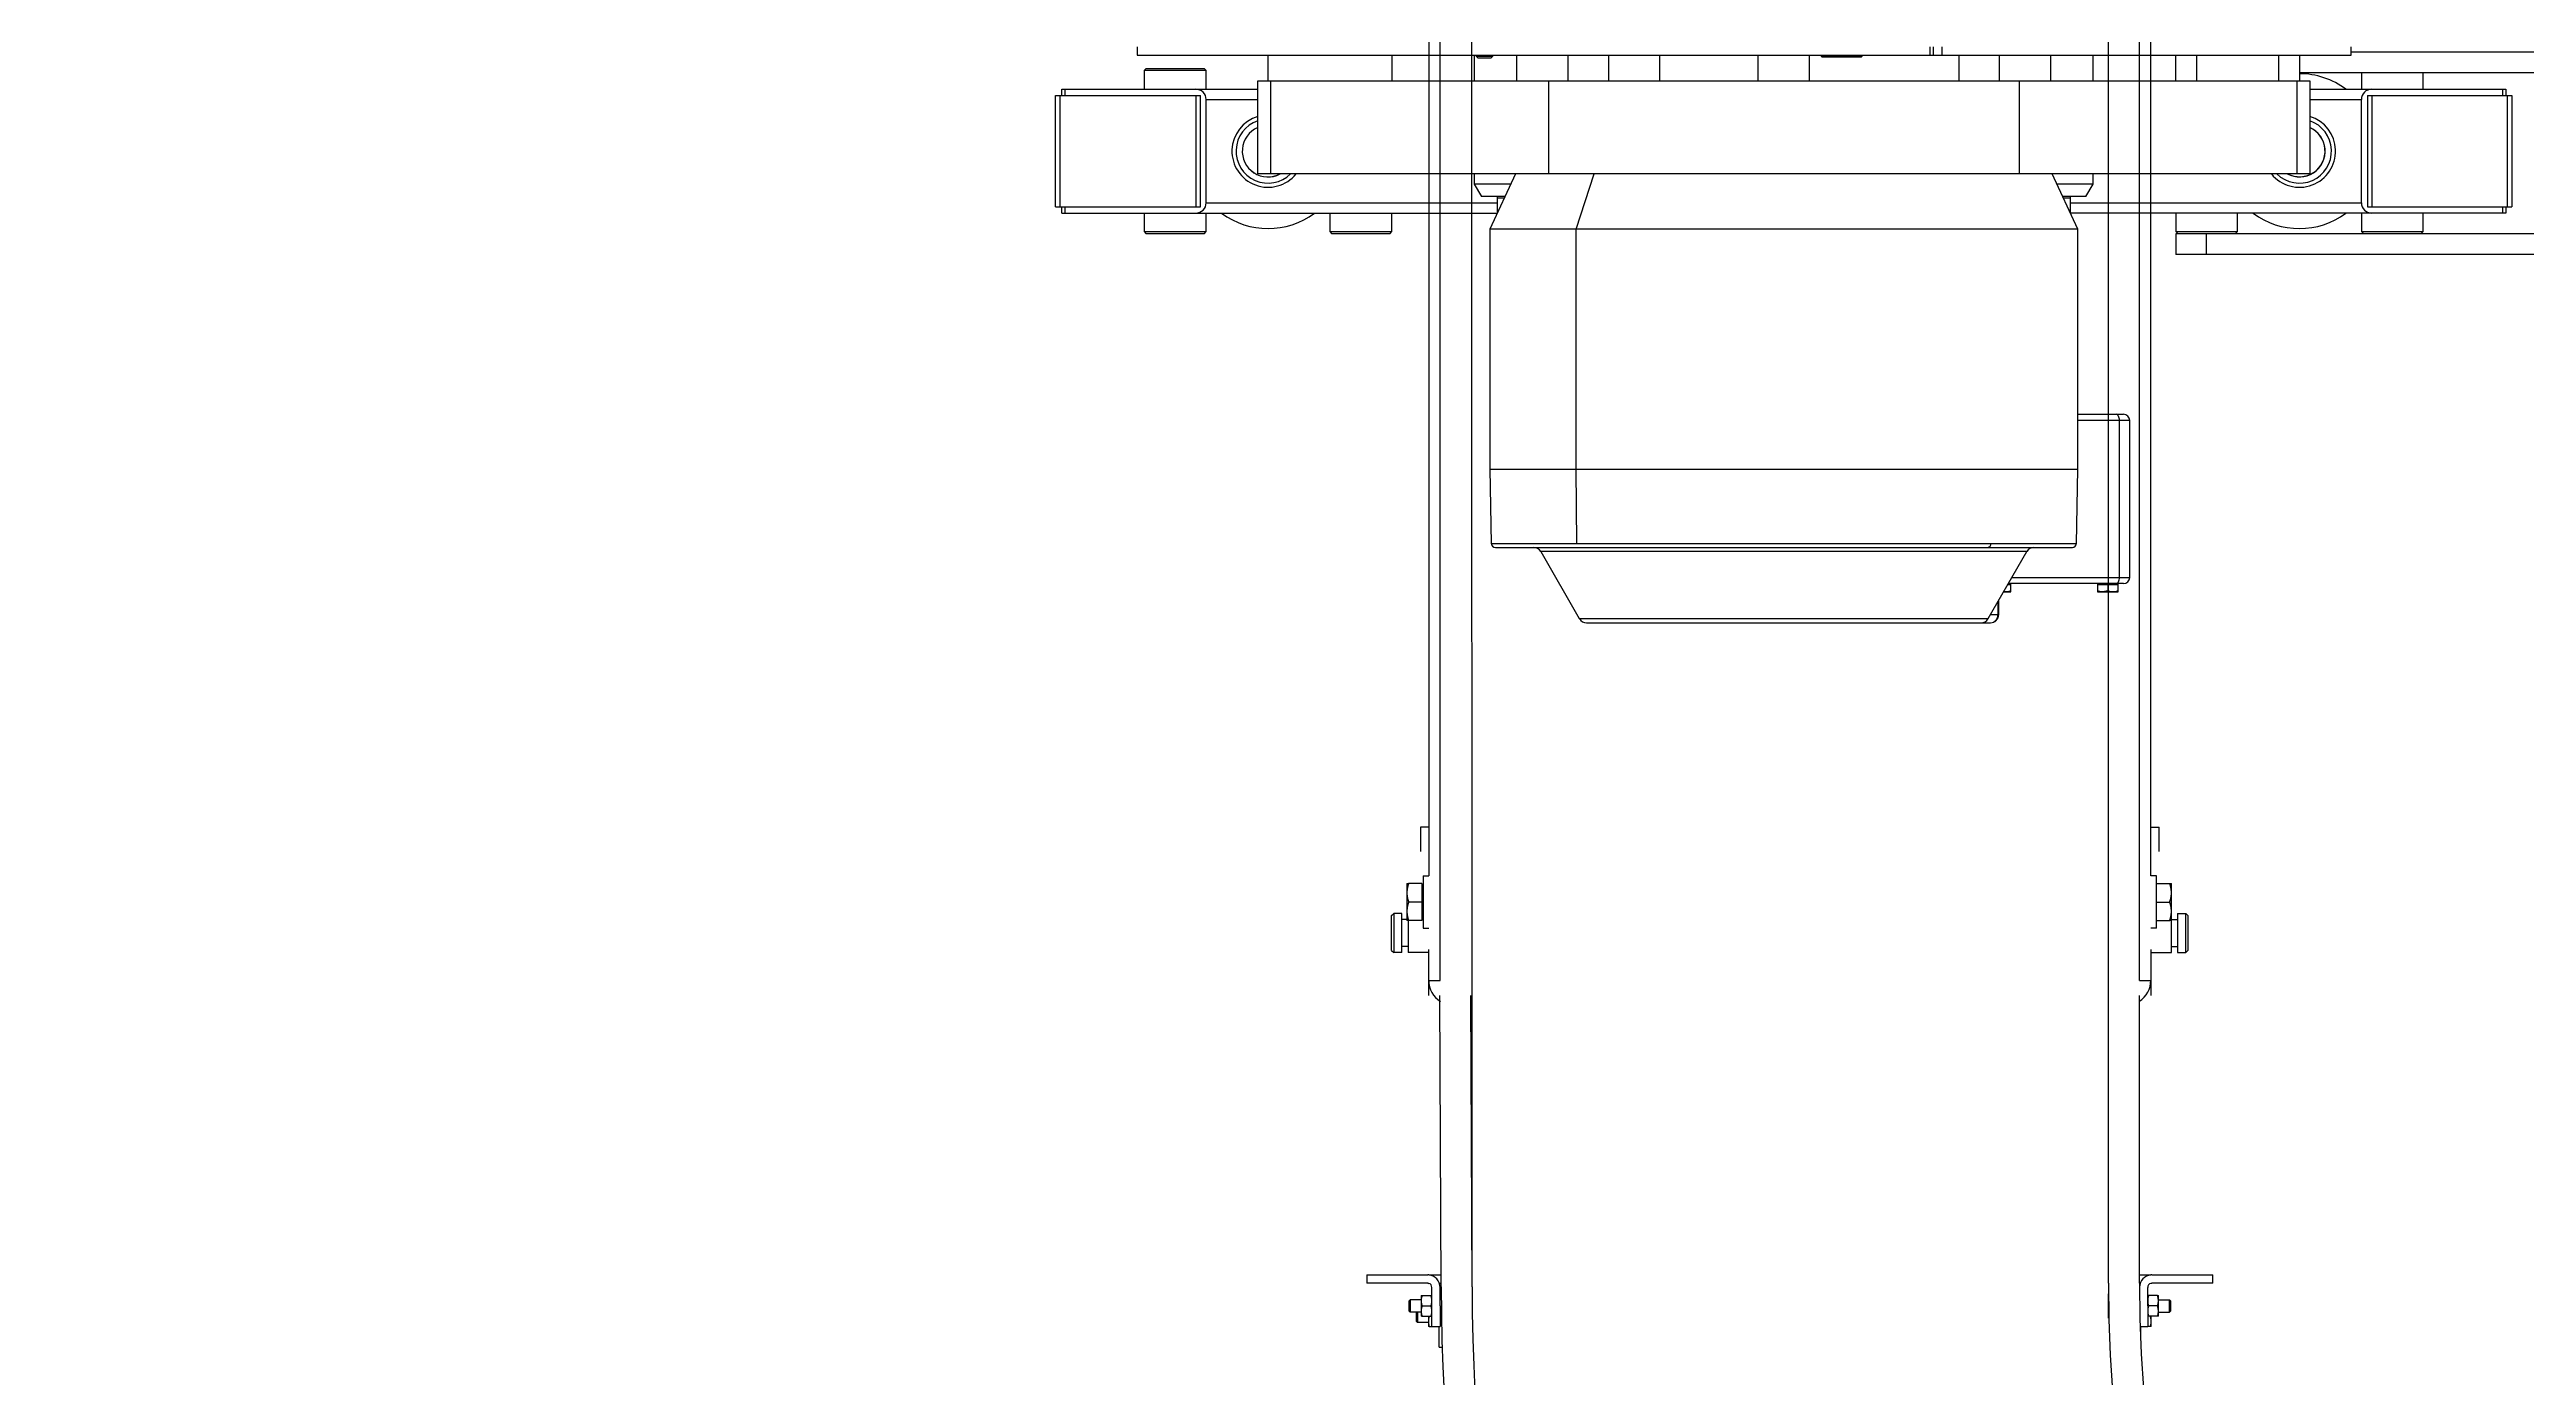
# Model space of a CAD drawing. Header units: inches. Extents: x -955375 to 106222, y -96450 to 64845.
# Drawn here: x 7084 to 8285, y 26349 to 26992 of the extents above; entities that cross this region are included whole.
import ezdxf

# ---------------------------------------------------------------- set-up
doc = ezdxf.new("R2010")
doc.units = ezdxf.units.IN
doc.header["$MEASUREMENT"] = 0
doc.linetypes.add('CONTINUA', pattern=[0])
doc.linetypes.add('SLD-Continua', pattern=[0])
doc.layers.add('ACHUTECH', color=24, linetype='Continuous', lineweight=18)
for name, color, linetype in [('DIBUJO', 2, 'Continuous'), ('P-EQUIPO NUEVO', 134, 'Continuous'), ('SP-TRANSPORTADOR_NUEVO', 102, 'SLD-Continua')]:
    doc.layers.add(name, color=color, linetype=linetype)
doc.styles.get("Standard").update_dxf_attribs({"font": 'isocp2.shx'})
doc.dimstyles.new('SUPERPEQUEÑA', dxfattribs={"dimtxt": 0.1, "dimasz": 0.05, "dimexe": 0.1, "dimexo": 0.15, "dimgap": 0.05, "dimtad": 1, "dimzin": 0, "dimdsep": 46, "dimtxsty": 'Standard', "dimblk1": 'CRUZZ', "dimblk2": 'CRUZZ', "dimsah": 1, "dimcen": 0.03, "dimse1": 1, "dimse2": 1, "dimclrd": 109, "dimclre": 4, "dimclrt": 173, "dimadec": 0, "dimazin": 0, "dimtfac": 1, "dimtix": 1, "dimtmove": 1, "dimatfit": 3, "dimldrblk": 'CRUZZ', "dimfxl": 1, "dimtolj": 1, "dimtzin": 0, "dimlwd": -1, "dimarcsym": 0})

# ---------------------------------------------------------------- blocks, each defined once
blk = doc.blocks.new('CRUZ')
at = {"layer": 'DIBUJO', "color": 7, "lineweight": -3}
for p, q in [((-0.2, 0), (0.2, 0)), ((0, 0.2), (0, -0.2))]:
    blk.add_line(p, q, dxfattribs=at)
at = {"layer": 'DIBUJO', "color": 7, "lineweight": -3, "const_width": 0.05}
blk.add_lwpolyline([(0, 0, 1), (0, 0, 1)], format="xyb", close=True, dxfattribs=at)
blk = doc.blocks.new('CRUZZ')
at = {"layer": 'DIBUJO', "color": 3, "xscale": 10, "yscale": 10, "zscale": 10}
blk.add_blockref('CRUZ', (0, 0), dxfattribs=at)
blk = doc.blocks.new('*D185')
at = {"layer": 'ACHUTECH', "color": 7, "ltscale": 500, "transparency": 16777216}
blk.add_line((5118.7, 54499.2), (5118.7, 25409.9), dxfattribs=at)
at = {"layer": 'Defpoints', "color": 0, "linetype": 'CONTINUA', "ltscale": 500, "transparency": 16777216}
for p in [(26169.2, 54499.2), (5118.7, 25409.9), (6592.2, 25409.9)]:
    blk.add_point(p, dxfattribs=at)
at = {"layer": 'ACHUTECH', "color": 7, "linetype": 'CONTINUA', "ltscale": 500, "transparency": 16777216, "xscale": 0.05, "yscale": 0.05, "zscale": 0.05}
for p, rotation in [((5118.7, 54499.2), 90), ((5118.7, 25409.9), 270)]:
    blk.add_blockref('CRUZZ', p, dxfattribs=dict(at, rotation=rotation))
at = {"layer": 'ACHUTECH', "color": 7, "linetype": 'CONTINUA', "lineweight": 13, "ltscale": 500, "transparency": 16777216, "insert": (5118.6, 39954.5), "char_height": 0.15, "attachment_point": 5, "rotation": 90}
blk.add_mtext('\\A1;29089.32', dxfattribs=at)
blk = doc.blocks.new('*D201')
at = {"layer": 'ACHUTECH', "color": 7, "ltscale": 500, "transparency": 16777216}
blk.add_line((4340.1, 59153), (4340.1, 15437.3), dxfattribs=at)
at = {"layer": 'Defpoints', "color": 0, "linetype": 'CONTINUA', "ltscale": 500, "transparency": 16777216}
for p in [(21639.1, 59153.1), (4340.1, 15437.3), (6285.4, 15437.3)]:
    blk.add_point(p, dxfattribs=at)
at = {"layer": 'ACHUTECH', "color": 7, "linetype": 'CONTINUA', "ltscale": 500, "transparency": 16777216, "xscale": 0.05, "yscale": 0.05, "zscale": 0.05}
for p, rotation in [((4340.1, 59153.1), 90), ((4340.1, 15437.3), 270)]:
    blk.add_blockref('CRUZZ', p, dxfattribs=dict(at, rotation=rotation))
at = {"layer": 'ACHUTECH', "color": 7, "linetype": 'CONTINUA', "lineweight": 13, "ltscale": 500, "transparency": 16777216, "insert": (4340, 37295.2), "char_height": 0.15, "attachment_point": 5, "rotation": 90}
blk.add_mtext('\\A1;43715.81', dxfattribs=at)
blk = doc.blocks.new('tr-55')
for p, q in [((123127.8, 12188.2), (123127.8, 12185.7)), ((123128.2, 12188.2), (123129.5, 12188.2)), ((123133.2, 12188.2), (123129.5, 12188.2)), ((123129.5, 12178.2), (123129.5, 12188.2)), ((123133, 12188.2), (123133, 12193)), ((123473, 12198.2), (123471.5, 12198.2)), ((123472.5, 12178.2), (123472.5, 12188.2)), ((123476.5, 12188.2), (123472.5, 12188.2)), ((123473, 12198.2), (123473, 12188.2)), ((123476.5, 12188.2), (123476.5, 12178.2)), ((123477.8, 12188.2), (123476.5, 12188.2)), ((123478.2, 12185.7), (123478.2, 12188.2)), ((123118.5, 12180.7), (123119, 12181.2)), ((123118.5, 12175.7), (123118.5, 12180.7)), ((123118.5, 12175.7), (123119, 12175.2)), ((123124.3, 12181.2), (123119, 12181.2)), ((123119, 12181.2), (123119, 12175.2)), ((123124.3, 12175.2), (123119, 12175.2)), ((123124.3, 12183.2), (123124.3, 12180.7)), ((123124.3, 12180.7), (123124.3, 12175.7)), ((123124.3, 12175.7), (123124.3, 12173.2)), ((123124.7, 12183.2), (123129.1, 12183.2)), ((123124.7, 12178.2), (123129.1, 12178.2)), ((123127.8, 12185.7), (123127.8, 12183.2)), ((123129.5, 12178.2), (123129.5, 12169.2)), ((123148.5, 12184.1), (123148.3, 12184.1)), ((123148.5, 12184.1), (123148.5, 12172.4)), ((123471.9, 12181.2), (123472.5, 12181.2)), ((123472, 12175.2), (123472.5, 12175.2)), ((123472.5, 12178.2), (123472.5, 12169.2)), ((123476.5, 12178.2), (123476.5, 12169.2)), ((123481.3, 12183.2), (123476.9, 12183.2)), ((123481.3, 12178.2), (123476.9, 12178.2)), ((123478.2, 12186.2), (123483.5, 12186.2)), ((123478.2, 12183.2), (123478.2, 12185.7)), ((123481.7, 12180.7), (123481.7, 12183.2)), ((123481.7, 12181.2), (123487, 12181.2)), ((123481.7, 12175.7), (123481.7, 12180.7)), ((123481.7, 12173.2), (123481.7, 12175.7)), ((123481.7, 12175.2), (123487, 12175.2)), ((123483.5, 12181.2), (123483.5, 12186.2)), ((123484, 12185.7), (123483.5, 12186.2)), ((123484, 12185.7), (123484, 12181.2)), ((123487, 12175.2), (123487, 12181.2)), ((123487.5, 12180.7), (123487, 12181.2)), ((123487.5, 12175.7), (123487, 12175.2)), ((123487.5, 12180.7), (123487.5, 12175.7)), ((123098, 12167.2), (123098, 12163.2)), ((123098, 12167.2), (123127.5, 12167.2)), ((123127.5, 12163.2), (123098, 12163.2)), ((123124.7, 12173.2), (123129.1, 12173.2)), ((123127.5, 12163.2), (123128, 12163.2)), ((123133.5, 12163.2), (123128, 12163.2)), ((123133.5, 12167.2), (123133.2, 12167.2)), ((123133.5, 12167.2), (123133.5, 12027.8)), ((123148.5, 12172.4), (123148.5, 12172.4)), ((123148.5, 12167.2), (123148.5, 12027.8)), ((123148.5, 12167.2), (123148.5, 6551.8)), ((123457, 12168.9), (123457.6, 12027.8)), ((123457, 12168.9), (123458, 6488.5)), ((123472, 12168.9), (123472.6, 12027.8)), ((123472.8, 12167.2), (123472, 12167.2)), ((123478, 12163.2), (123472, 12163.2)), ((123481.3, 12173.2), (123476.9, 12173.2)), ((123478, 12163.2), (123478.5, 12163.2)), ((123478.5, 12167.2), (123508, 12167.2)), ((123508, 12163.2), (123478.5, 12163.2)), ((123508, 12163.2), (123508, 12167.2)), ((123128, 12005.5), (123128, 12027.8)), ((123128, 12005.5), (123128, 12020.5)), ((123133.5, 12020.5), (123128, 12020.5)), ((123133.5, 12020.5), (123133.5, 6551.8)), ((123478, 12020.5), (123472.4, 12020.5)), ((123472.4, 12020.5), (123473, 6488.5)), ((123478, 12027.8), (123478, 12005.5)), ((123478, 12020.5), (123478, 12005.5)), ((123110, 12006), (123111, 12007)), ((123110, 11989), (123110, 12006)), ((123111, 12007), (123111, 11988)), ((123115, 12007), (123111, 12007)), ((123115, 11988), (123115, 12007)), ((123118, 12004), (123115, 12004)), ((123118, 12007), (123118, 11988)), ((123128, 12007), (123118, 12007)), ((123125.2, 11995.2), (123125.2, 11969.8)), ((123125.2, 11995.2), (123128, 11995.2)), ((123478, 12007), (123488, 12007)), ((123480.8, 11995.2), (123478, 11995.2)), ((123480.8, 11969.8), (123480.8, 11995.2)), ((123488, 11991.5), (123488, 12007)), ((123488, 12004), (123491, 12004)), ((123491, 12007), (123491, 11988)), ((123491, 12007), (123495, 12007)), ((123495, 11988), (123495, 12007)), ((123496, 12006), (123495, 12007)), ((123496, 12006), (123496, 11989)), ((123110, 11989), (123111, 11988)), ((123115, 11988), (123111, 11988)), ((123118, 11991), (123115, 11991)), ((123118, 11991.5), (123118, 11987)), ((123118, 11988), (123118, 11988)), ((123118, 11987), (123118, 11978)), ((123125.2, 11991.5), (123118.8, 11991.5)), ((123481.4, 11990.8), (123480.8, 11990.8)), ((123481.4, 11991.5), (123487.8, 11991.5)), ((123481.4, 11982.5), (123481.4, 11991.5)), ((123488.6, 11987), (123488.6, 11991.5)), ((123488.6, 11991), (123491, 11991)), ((123488.6, 11978), (123488.6, 11987)), ((123491, 11988), (123495, 11988)), ((123496, 11989), (123495, 11988)), ((123118, 11978), (123118, 11973.5)), ((123125.2, 11982.5), (123118.8, 11982.5)), ((123125.2, 11973.5), (123118.8, 11973.5)), ((123481.4, 11974.2), (123480.8, 11974.2)), ((123481.4, 11982.5), (123487.8, 11982.5)), ((123481.4, 11973.5), (123481.4, 11982.5)), ((123481.4, 11973.5), (123487.8, 11973.5)), ((123488.6, 11973.5), (123488.6, 11978)), ((123125.2, 11969.8), (123128, 11969.8)), ((123128, 11969.8), (123128, 6541.8)), ((123478, 6541.8), (123478, 11969.8)), ((123480.8, 11969.8), (123478, 11969.8)), ((123124, 11958), (123124, 11946.3)), ((123482, 11946.3), (123482, 11958)), ((123128, 11946.3), (123124, 11946.3)), ((123478, 11946.3), (123482, 11946.3))]:
    blk.add_line(p, q)
for centre, radius, start, end in [((122470, 12167.2), 1002, 0.0974, 90.0974), ((122470, 12167.2), 987, 0.0974, 90.0974), ((122470, 12167.2), 678.5, 0, 90), ((122470, 12167.2), 663.5, 0, 90), ((123127.5, 12169.2), 2, 284.4775, 0), ((123127.5, 12169.2), 6, 274.7802, 358.3415), ((123478.5, 12169.2), 6, 180, 265.2198), ((123478.5, 12169.2), 2, 180, 255.5225), ((123140, 12020.5), 12, 122.7972, 180), ((123466, 12020.5), 12, 0, 58.081)]:
    blk.add_arc(centre, radius, start, end)
for points in [[(123128.2, 12188.2), (123127.8, 12186.9), (123127.8, 12185.7)], [(123127.8, 12188.2), (123127.8, 12188.2), (123128.2, 12188.2)], [(123477.8, 12188.2), (123478.2, 12188.2), (123478.2, 12188.2)], [(123478.2, 12185.7), (123478.2, 12186.9), (123477.8, 12188.2)], [(123124.7, 12183.2), (123124.3, 12181.9), (123124.3, 12180.7)], [(123124.3, 12183.2), (123124.3, 12183.2), (123124.7, 12183.2)], [(123124.3, 12180.7), (123124.3, 12179.5), (123124.7, 12178.2)], [(123124.7, 12178.2), (123124.3, 12176.9), (123124.3, 12175.7)], [(123124.3, 12175.7), (123124.3, 12174.5), (123124.7, 12173.2)], [(123127.8, 12185.7), (123127.8, 12184.5), (123128.2, 12183.2)], [(123129.5, 12180.7), (123129.5, 12181.9), (123129.1, 12183.2)], [(123129.1, 12183.2), (123129.5, 12183.2), (123129.5, 12183.2)], [(123129.1, 12178.2), (123129.5, 12179.5), (123129.5, 12180.7)], [(123129.5, 12175.7), (123129.5, 12176.9), (123129.1, 12178.2)], [(123129.1, 12173.2), (123129.5, 12174.5), (123129.5, 12175.7)], [(123476.5, 12183.2), (123476.5, 12183.2), (123476.9, 12183.2)], [(123476.9, 12183.2), (123476.5, 12181.9), (123476.5, 12180.7)], [(123476.5, 12180.7), (123476.5, 12179.5), (123476.9, 12178.2)], [(123476.9, 12178.2), (123476.5, 12176.9), (123476.5, 12175.7)], [(123476.5, 12175.7), (123476.5, 12174.5), (123476.9, 12173.2)], [(123477.8, 12183.2), (123478.2, 12184.5), (123478.2, 12185.7)], [(123481.3, 12183.2), (123481.7, 12183.2), (123481.7, 12183.2)], [(123481.7, 12180.7), (123481.7, 12181.9), (123481.3, 12183.2)], [(123481.3, 12178.2), (123481.7, 12179.5), (123481.7, 12180.7)], [(123481.7, 12175.7), (123481.7, 12176.9), (123481.3, 12178.2)], [(123481.3, 12173.2), (123481.7, 12174.5), (123481.7, 12175.7)], [(123124.7, 12173.2), (123124.3, 12173.2), (123124.3, 12173.2)], [(123129.5, 12173.2), (123129.5, 12173.2), (123129.1, 12173.2)], [(123476.9, 12173.2), (123476.5, 12173.2), (123476.5, 12173.2)], [(123481.7, 12173.2), (123481.7, 12173.2), (123481.3, 12173.2)], [(123118, 11991.5), (123118, 11991.5), (123118.8, 11991.5)], [(123118.8, 11991.5), (123118, 11989.1), (123118, 11987)], [(123118, 11987), (123118, 11984.9), (123118.8, 11982.5)], [(123488.6, 11987), (123488.6, 11989.1), (123487.8, 11991.5)], [(123487.8, 11991.5), (123488.6, 11991.5), (123488.6, 11991.5)], [(123487.8, 11982.5), (123488.6, 11984.9), (123488.6, 11987)], [(123118.8, 11982.5), (123118, 11980.1), (123118, 11978)], [(123118, 11978), (123118, 11975.9), (123118.8, 11973.5)], [(123118.8, 11973.5), (123118, 11973.5), (123118, 11973.5)], [(123488.6, 11978), (123488.6, 11980.1), (123487.8, 11982.5)], [(123487.8, 11973.5), (123488.6, 11975.9), (123488.6, 11978)], [(123488.6, 11973.5), (123488.6, 11973.5), (123487.8, 11973.5)]]:
    blk.add_rational_spline(points, [1, 1.0379548493, 1], degree=2)
for points in [[(123128, 12167.3), (123127.8, 12167.2), (123127.7, 12167.2), (123127.5, 12167.2)], [(123127.5, 12163.2), (123127.7, 12163.2), (123127.8, 12163.2), (123128, 12163.2)], [(123478.5, 12167.2), (123478.3, 12167.2), (123478.2, 12167.2), (123478, 12167.3)], [(123478, 12163.2), (123478.2, 12163.2), (123478.3, 12163.2), (123478.5, 12163.2)]]:
    blk.add_open_spline(points, degree=3)
blk = doc.blocks.new('termoformadora 2')
for p, q in [((141251.1, -8688.4), (141232.3, -8720.9)), ((141246, -8690.3), (141245.9, -8697.3)), ((141249.9, -8690.4), (141246.5, -8690.4)), ((141246.5, -8696.4), (141246.5, -8690.4)), ((141254.5, -8686.4), (141250, -8686.4)), ((141449.3, -8688.4), (141251.1, -8688.4)), ((141468, -8720.9), (141449.3, -8688.4)), ((141198.1, -8701.4), (141188.1, -8701.4)), ((141188.1, -8701.8), (141188.1, -8705.4)), ((141198.1, -8704.9), (141188.1, -8704.9)), ((141193.1, -8701.8), (141195.6, -8701.4)), ((141193.1, -8704.9), (141193.1, -8701.8)), ((141198.1, -8705.4), (141198.1, -8701.4)), ((141243.6, -8701.4), (141240.1, -8701.4)), ((141240.1, -8701.8), (141240.1, -8705.4)), ((141241.6, -8704.9), (141240.1, -8704.9)), ((141182.5, -8708.4), (141182.5, -8784.4)), ((141239.5, -8708.4), (141182.5, -8708.4)), ((141185.5, -8705.4), (141241.3, -8705.4)), ((141187.6, -8707.2), (141187.5, -8707.8)), ((141187.5, -8707.8), (141187.5, -8708.4)), ((141187.5, -8708.4), (141187.5, -8784.4)), ((141187.8, -8706.7), (141187.6, -8707.2)), ((141187.9, -8706.2), (141187.8, -8706.7)), ((141188.2, -8705.9), (141187.9, -8706.2)), ((141188.4, -8705.6), (141188.2, -8705.9)), ((141188.7, -8705.4), (141188.4, -8705.6)), ((141189, -8705.4), (141188.7, -8705.4)), ((141208.3, -8724.8), (141207.7, -8760.9)), ((141492, -8724.8), (141208.3, -8724.8)), ((141232.3, -8720.9), (141468, -8720.9)), ((141450.5, -8724.8), (141450.9, -8760.9)), ((141492.7, -8760.9), (141492, -8724.8)), ((141207.7, -8760.9), (141207.7, -8877.1)), ((141492.7, -8760.9), (141207.7, -8760.9)), ((141450.9, -8760.9), (141450.9, -8877.1)), ((141492.7, -8877.1), (141492.7, -8760.9)), ((141182.5, -8784.4), (141207.7, -8784.4)), ((141207.7, -8787.4), (141185.5, -8787.4)), ((141187.5, -8784.4), (141187.5, -8785)), ((141187.5, -8785), (141187.6, -8785.5)), ((141187.6, -8785.5), (141187.8, -8786)), ((141187.8, -8786), (141187.9, -8786.5)), ((141187.9, -8786.5), (141188.2, -8786.9)), ((141188.2, -8786.9), (141188.4, -8787.1)), ((141188.4, -8787.1), (141188.7, -8787.3)), ((141188.7, -8787.3), (141189, -8787.4)), ((140820.2, -8864.9), (141160.2, -8864.9)), ((141145.2, -8864.9), (141145.2, -8874.9)), ((141160.2, -8874.9), (141160.2, -8864.9)), ((140820.2, -8874.9), (141160.2, -8874.9)), ((141000.2, -8887.9), (141000.2, -8884.9)), ((141000.2, -8884.9), (141211.3, -8884.9)), ((141001.6, -8884.9), (141001.6, -8887.9)), ((141041.2, -8874.9), (141040.2, -8875.9)), ((141040.2, -8875.9), (141040.2, -8884.9)), ((141070.2, -8875.9), (141040.2, -8875.9)), ((141070.2, -8875.9), (141069.2, -8874.9)), ((141070.2, -8884.9), (141070.2, -8875.9)), ((141131.2, -8874.9), (141130.2, -8875.9)), ((141130.2, -8875.9), (141130.2, -8884.9)), ((141160.2, -8875.9), (141130.2, -8875.9)), ((141160.2, -8875.9), (141159.2, -8874.9)), ((141160.2, -8884.9), (141160.2, -8875.9)), ((141207.7, -8877.1), (141220.1, -8903.9)), ((141207.7, -8877.1), (141492.7, -8877.1)), ((141450.9, -8877.1), (141442.1, -8903.9)), ((141480.2, -8903.9), (141492.7, -8877.1)), ((141700.2, -8884.9), (141489.1, -8884.9)), ((141541.2, -8874.9), (141540.2, -8875.9)), ((141540.2, -8875.9), (141540.2, -8884.9)), ((141570.2, -8875.9), (141540.2, -8875.9)), ((141541.2, -8874.9), (141569.2, -8874.9)), ((141570.2, -8875.9), (141569.2, -8874.9)), ((141570.2, -8884.9), (141570.2, -8875.9)), ((141631.2, -8874.9), (141630.2, -8875.9)), ((141630.2, -8875.9), (141630.2, -8884.9)), ((141660.2, -8875.9), (141630.2, -8875.9)), ((141631.2, -8874.9), (141659.2, -8874.9)), ((141660.2, -8875.9), (141659.2, -8874.9)), ((141660.2, -8884.9), (141660.2, -8875.9)), ((141698.7, -8887.9), (141698.7, -8884.9)), ((141700.2, -8884.9), (141700.2, -8887.9)), ((140997.2, -8941.9), (140997.2, -8887.9)), ((141067.3, -8887.9), (140997.2, -8887.9)), ((140999.5, -8941.9), (140999.5, -8887.9)), ((141065.2, -8941.9), (141065.2, -8887.9)), ((141067.3, -8941.9), (141067.3, -8887.9)), ((141070.2, -8889.9), (141070.2, -8939.9)), ((141211.2, -8889.9), (141070.2, -8889.9)), ((141203.7, -8892.9), (141200.2, -8898.9)), ((141203.7, -8892.9), (141215, -8892.9)), ((141211.2, -8885.4), (141211.5, -8885.4)), ((141211.2, -8886.2), (141211.8, -8886)), ((141211.2, -8886.2), (141211.2, -8892.9)), ((141214.7, -8892.3), (141211.2, -8892.3)), ((141485.3, -8892.9), (141496.7, -8892.9)), ((141489.2, -8892.3), (141485.6, -8892.3)), ((141488.5, -8886), (141489.2, -8886.2)), ((141489.2, -8885.4), (141488.8, -8885.4)), ((141489.2, -8892.9), (141489.2, -8886.2)), ((141630.2, -8889.9), (141489.2, -8889.9)), ((141500.2, -8898.9), (141496.7, -8892.9)), ((141630.2, -8889.9), (141630.2, -8939.9)), ((141633, -8887.9), (141633, -8941.9)), ((141703.2, -8887.9), (141633, -8887.9)), ((141635.1, -8887.9), (141635.1, -8941.9)), ((141700.9, -8887.9), (141700.9, -8941.9)), ((141703.2, -8887.9), (141703.2, -8941.9)), ((141095.2, -8948.9), (141095.2, -8903.9)), ((141095.2, -8903.9), (141605.2, -8903.9)), ((141101.3, -8903.9), (141101.3, -8948.9)), ((141200.2, -8898.9), (141200.2, -8903.9)), ((141200.2, -8898.9), (141217.8, -8898.9)), ((141236.1, -8948.9), (141236.1, -8903.9)), ((141464.2, -8948.9), (141464.2, -8903.9)), ((141482.5, -8898.9), (141500.2, -8898.9)), ((141500.2, -8903.9), (141500.2, -8898.9)), ((141599, -8948.9), (141599, -8903.9)), ((141605.2, -8903.9), (141605.2, -8948.9)), ((141067.3, -8941.9), (140997.2, -8941.9)), ((141000.2, -8944.9), (141000.2, -8941.9)), ((141095.2, -8944.9), (141000.2, -8944.9)), ((141001.6, -8941.9), (141001.6, -8944.9)), ((141040.2, -8944.9), (141040.2, -8952.9)), ((141095.2, -8939.9), (141070.2, -8939.9)), ((141070.2, -8952.9), (141070.2, -8944.9)), ((141630.2, -8939.9), (141605.2, -8939.9)), ((141700.2, -8944.9), (141605.2, -8944.9)), ((141630.2, -8944.9), (141630.2, -8953.9)), ((141703.2, -8941.9), (141633, -8941.9)), ((141660.2, -8953.9), (141660.2, -8944.9)), ((141698.7, -8944.9), (141698.7, -8941.9)), ((141700.2, -8941.9), (141700.2, -8944.9)), ((140880.2, -8952.9), (141100.2, -8952.9)), ((141605.2, -8948.9), (141095.2, -8948.9)), ((141100.2, -8961.4), (141100.2, -8948.9)), ((141110.2, -8948.9), (141110.2, -8961.4)), ((141150.2, -8961.4), (141150.2, -8948.9)), ((141160.2, -8948.9), (141160.2, -8961.4)), ((141200.2, -8948.9), (141200.2, -8961.4)), ((141220.7, -8948.9), (141220.7, -8961.4)), ((141245.7, -8961.4), (141245.7, -8948.9)), ((141265.2, -8948.9), (141265.2, -8961.4)), ((141337.7, -8948.9), (141337.7, -8961.4)), ((141362.7, -8961.4), (141362.7, -8948.9)), ((141410.3, -8948.9), (141410.3, -8961.4)), ((141435.2, -8961.4), (141435.2, -8948.9)), ((141454.7, -8948.9), (141454.7, -8961.4)), ((141479.7, -8961.4), (141479.7, -8948.9)), ((141500.2, -8961.4), (141500.2, -8948.9)), ((141540.2, -8961.4), (141540.2, -8948.9)), ((141600.2, -8948.9), (141600.2, -8961.4)), ((141630.2, -8953.9), (141631.2, -8954.9)), ((141630.2, -8953.9), (141660.2, -8953.9)), ((141659.2, -8954.9), (141631.2, -8954.9)), ((141659.2, -8954.9), (141660.2, -8953.9)), ((140943.7, -8962.9), (141075.2, -8962.9)), ((141075.2, -8961.4), (141075.2, -8965.4)), ((141663.7, -8961.4), (141075.2, -8961.4)), ((141273.6, -8965.4), (141273.6, -8961.4)), ((141277.6, -8961.4), (141277.6, -8965.4)), ((141279.3, -8961.4), (141279.3, -8965.4)), ((141312.7, -8960.4), (141312.2, -8960.9)), ((141312.2, -8960.9), (141312.2, -8961.4)), ((141332.1, -8960.9), (141312.2, -8960.9)), ((141312.7, -8960.4), (141331.6, -8960.4)), ((141332.1, -8960.9), (141331.6, -8960.4)), ((141332.1, -8961.4), (141332.1, -8960.9)), ((141492.1, -8960.1), (141491.3, -8960.9)), ((141491.3, -8960.9), (141491.3, -8961.4)), ((141499.3, -8960.9), (141491.3, -8960.9)), ((141498.5, -8960.1), (141492.1, -8960.1)), ((141499.3, -8960.9), (141498.5, -8960.1)), ((141499.3, -8961.4), (141499.3, -8960.9)), ((141663.7, -8965.4), (141663.7, -8961.4))]:
    blk.add_line(p, q)
for centre, radius, start, end in [((141250, -8690.4), 4, 90, 179.7412), ((141246.4, -8685.1), 5.3, 265.1702, 270.9691), ((141250.2, -8690.1), 3.76, 94.403, 183.8103), ((141254.6, -8690.4), 4, 90, 150), ((141445.8, -8690.4), 4, 30, 90), ((141185.5, -8708.4), 3, 90, 180), ((141210.3, -8724.9), 2, 90, 179), ((141228.9, -8718.9), 4, 270, 330), ((141251.6, -8724.6), 1.77, 101.2254, 187.2965), ((141471.5, -8718.9), 4, 210, 270), ((141490, -8724.9), 2, 1, 90), ((141185.5, -8784.4), 3, 180, 270), ((141065.2, -8889.9), 5, 0, 90), ((141100.2, -8914.9), 37.5, 53.1301, 126.8699), ((141600.2, -8914.9), 37.5, 53.1301, 126.8699), ((141635.2, -8889.9), 5, 90, 180), ((141100.2, -8914.9), 17.5, 38.9448, 253.3984), ((141100.2, -8914.9), 15.5, 45.2087, 251.1809), ((141100.2, -8914.9), 12.4, 62.0717, 246.3214), ((141100.2, -8914.9), 12.5, 61.6424, 246.4218), ((141600.2, -8914.9), 17.5, 286.6015, 141.0552), ((141600.2, -8914.9), 15.5, 288.8191, 134.7913), ((141600.2, -8914.9), 12.5, 293.5782, 118.3576), ((141600.2, -8914.9), 12.5, 293.6786, 117.9283), ((141065.2, -8939.9), 5, 270, 0), ((141100.2, -8914.9), 37.5, 233.1301, 270), ((141635.2, -8939.9), 5, 180, 270)]:
    blk.add_arc(centre, radius, start, end)
for points, knots in [([(141445.7, -8686.4), (141445.6, -8686.4), (141445.5, -8686.4), (141443.7, -8686.4), (141440.6, -8686.4), (141436.3, -8686.4), (141431, -8686.4), (141424.9, -8686.4), (141418.5, -8686.4), (141412.2, -8686.4), (141406, -8686.4), (141399.3, -8686.4), (141391.3, -8686.4), (141381.9, -8686.4), (141371.1, -8686.4), (141359.9, -8686.4), (141348.6, -8686.4), (141337.4, -8686.4), (141326.5, -8686.4), (141316.2, -8686.4), (141306.5, -8686.4), (141298.3, -8686.4), (141291.3, -8686.4), (141285.3, -8686.4), (141279.6, -8686.4), (141273.7, -8686.4), (141268, -8686.4), (141262.8, -8686.4), (141258.8, -8686.4), (141256, -8686.4), (141254.6, -8686.4), (141254.7, -8686.4), (141254.7, -8686.4)], [0, 0, 0, 0, 0.032416, 0.070049, 0.107422, 0.144472, 0.18041, 0.215601, 0.24999, 0.275795, 0.301598, 0.328566, 0.355533, 0.392583, 0.429956, 0.467588, 0.505221, 0.542594, 0.579643, 0.615582, 0.650773, 0.685162, 0.710967, 0.73677, 0.763738, 0.790704, 0.827755, 0.865128, 0.90276, 0.940392, 0.977766, 1, 1, 1, 1]), ([(141188.1, -8701.8), (141188.3, -8701.8), (141189.1, -8701.5), (141190, -8701.4), (141190.6, -8701.4)], [0, 0, 0, 0, 0.21101, 1, 1, 1, 1]), ([(141188.1, -8701.4), (141188.1, -8701.4), (141188.1, -8701.4), (141188.1, -8701.6), (141188.1, -8701.8)], [0, 0, 0, 0, 0.070205, 1, 1, 1, 1]), ([(141190.6, -8701.4), (141190.8, -8701.4), (141191.7, -8701.4), (141192.5, -8701.6), (141193.1, -8701.8)], [0, 0, 0, 0, 0.23185, 1, 1, 1, 1]), ([(141195.6, -8701.4), (141195.7, -8701.4), (141196.5, -8701.4), (141197.4, -8701.6), (141198.1, -8701.8)], [0, 0, 0, 0, 0.070182, 1, 1, 1, 1]), ([(141240.1, -8701.8), (141240.3, -8701.8), (141241.1, -8701.5), (141242, -8701.4), (141242.6, -8701.4)], [0, 0, 0, 0, 0.210985, 1, 1, 1, 1]), ([(141240.1, -8701.4), (141240.1, -8701.4), (141240.1, -8701.4), (141240.1, -8701.6), (141240.1, -8701.8)], [0, 0, 0, 0, 0.070205, 1, 1, 1, 1]), ([(141242.6, -8701.4), (141242.8, -8701.4), (141243.1, -8701.4), (141243.4, -8701.4), (141243.5, -8701.5)], [0, 0, 0, 0, 0.649443, 1, 1, 1, 1]), ([(141251.3, -8722.9), (141249, -8722.9), (141244.2, -8722.9), (141237.8, -8722.9), (141231.8, -8722.9), (141226.4, -8722.9), (141221.9, -8722.9), (141218.3, -8722.9), (141215.4, -8722.9), (141213.2, -8722.9), (141211.5, -8722.9), (141210.5, -8722.9), (141210.4, -8722.9), (141210.3, -8722.9)], [0, 0, 0, 0, 0.091643, 0.18561, 0.28176, 0.379933, 0.479948, 0.565033, 0.650811, 0.737236, 0.824584, 0.912189, 1, 1, 1, 1]), ([(141490, -8722.9), (141489.9, -8722.9), (141489.8, -8722.9), (141488.5, -8722.9), (141486.4, -8722.9), (141483.6, -8722.9), (141480, -8722.9), (141475.8, -8722.9), (141470.9, -8722.9), (141465.6, -8722.9), (141459.7, -8722.9), (141453.5, -8722.9), (141446.9, -8722.9), (141439.7, -8722.9), (141432.1, -8722.9), (141423.8, -8722.9), (141415, -8722.9), (141405.7, -8722.9), (141395.9, -8722.9), (141385.7, -8722.9), (141375.3, -8722.9), (141364.6, -8722.9), (141353.8, -8722.9), (141342.9, -8722.9), (141332.2, -8722.9), (141321.5, -8722.9), (141311.2, -8722.9), (141301.1, -8722.9), (141291.5, -8722.9), (141282.4, -8722.9), (141273.7, -8722.9), (141265.7, -8722.9), (141258.1, -8722.9), (141253.6, -8722.9), (141251.3, -8722.9)], [0, 0, 0, 0, 0.032896, 0.065791, 0.098296, 0.1308, 0.162552, 0.194303, 0.224988, 0.255671, 0.285039, 0.314406, 0.342965, 0.371522, 0.401352, 0.431181, 0.462253, 0.493323, 0.525364, 0.557403, 0.590081, 0.622757, 0.655697, 0.688636, 0.721444, 0.754252, 0.786544, 0.818836, 0.850264, 0.88169, 0.91196, 0.942229, 0.971114, 1, 1, 1, 1]), ([(141211.2, -8885.4), (141211.2, -8885.4), (141211.2, -8885.4), (141211.2, -8885.8), (141211.2, -8886.2)], [0, 0, 0, 0, 0.220363, 1, 1, 1, 1]), ([(141489.2, -8886.2), (141489.2, -8885.8), (141489.2, -8885.4), (141489.2, -8885.4), (141489.2, -8885.4)], [0, 0, 0, 0, 0.779637, 1, 1, 1, 1])]:
    blk.add_open_spline(points, degree=3, knots=knots)

msp = doc.modelspace()

# ---------------------------------------------------------------- block references
at = {"layer": 'P-EQUIPO NUEVO', "lineweight": 0, "rotation": 180}
msp.add_blockref('termoformadora 2', (149275.079, 18027.72), dxfattribs=at)
at = {"layer": 'SP-TRANSPORTADOR_NUEVO', "rotation": 180}
msp.add_blockref('tr-55', (131230.802, 38561.332), dxfattribs=at)

# ---------------------------------------------------------------- dimensions: what is measured, and where the dimension line sits
at = {"layer": 'ACHUTECH', "color": 7, "linetype": 'CONTINUA', "lineweight": 13, "ltscale": 500}
for base, p1, p2, picture, middle in [((4340.116, 15437.278), (21639.15, 59153.085), (6285.39, 15437.278), '*D201', (4340.021, 37295.181)), ((5118.653, 25409.883), (26169.229, 54499.203), (6592.24, 25409.883), '*D185', (5118.558, 39954.543))]:
    dim = msp.add_linear_dim(base=base, p1=p1, p2=p2, angle=90, dimstyle='SUPERPEQUEÑA', override={"dimtxt": 0.15, "dimgap": 0.02, "dimclrd": 7, "dimclrt": 7, "dimfxl": 0.2}, dxfattribs=at)
    dim.commit()
    dim.dimension.update_dxf_attribs({"geometry": picture, "text_midpoint": middle})

doc.saveas('drawing.dxf')
